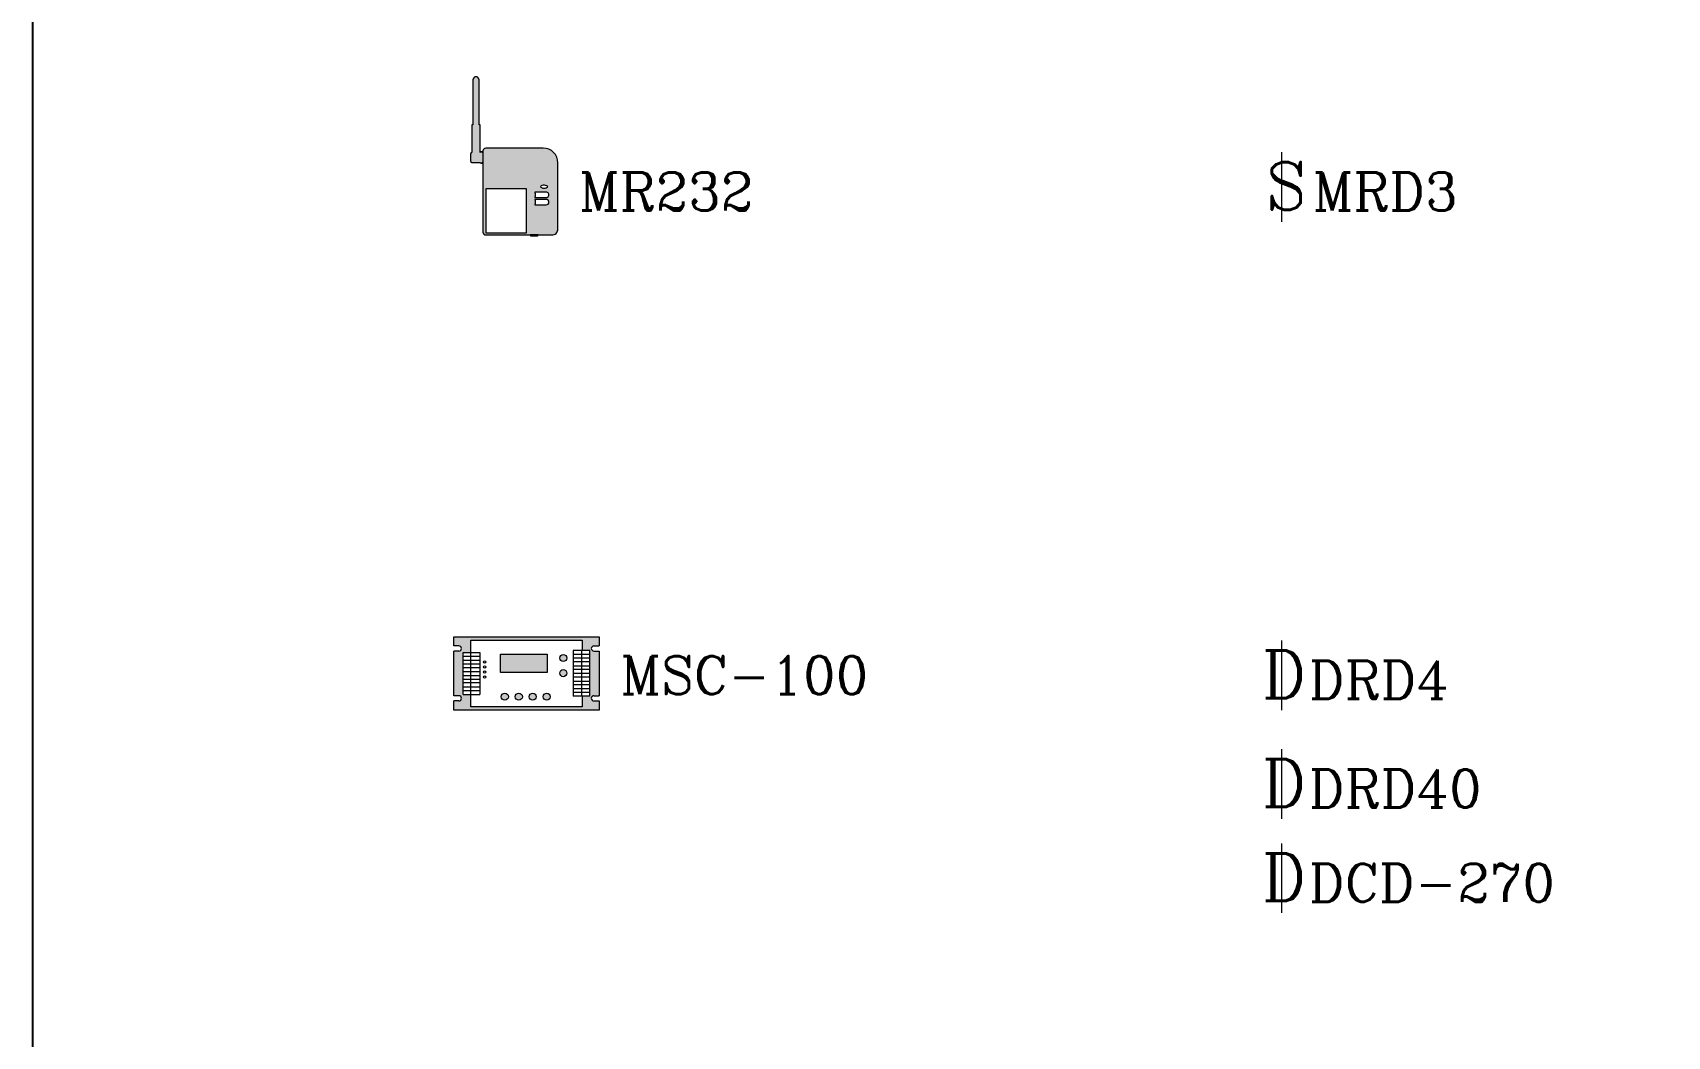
# Model space of a CAD drawing. Header units: inches. Extents: x -13775 to 9910, y -4933 to 5507.
# Drawn here: x -1440.3 to -1279.2, y -290.5 to -191.6 of the extents above; entities that cross this region are included whole.
import ezdxf

# ---------------------------------------------------------------- set-up
doc = ezdxf.new("R2010")
doc.units = ezdxf.units.IN
doc.header["$LTSCALE"] = 48
doc.header["$MEASUREMENT"] = 0
doc.layers.add('Boxes', color=7, linetype='Continuous')
doc.layers.add('WATTSTOPPER', color=160, linetype='Continuous', lineweight=0)

# ---------------------------------------------------------------- blocks, each defined once
blk = doc.blocks.new('DRD40')
blk.add_line((0, 6.86), (0, 0))
at = {"attachment_point": 1}
for s, insert, char_height, width in [('{\\Fcomplex|c0;D}', (-1.93, 5.87), 4.6875, 13.3161), ('{\\Fcomplex|c0;DRD40}', (2.7, 4.85), 3.75, 10.6529)]:
    blk.add_mtext(s, dxfattribs=dict(at, insert=insert, char_height=char_height, width=width))
at = {"flags": 1}
blk.add_attdef('WATTSTOPPER', (0.21, -0.14), '', height=0.001, dxfattribs=at)
blk = doc.blocks.new('DCD-270')
blk.add_line((0, 6.86), (0, 0))
at = {"attachment_point": 1}
for s, insert, char_height, width in [('{\\Fcomplex|c0;D}', (-1.93, 5.87), 4.6875, 13.3161), ('{\\Fcomplex|c0;DCD-270}', (2.7, 4.85), 3.75, 10.6529)]:
    blk.add_mtext(s, dxfattribs=dict(at, insert=insert, char_height=char_height, width=width))
at = {"flags": 1}
blk.add_attdef('WATTSTOPPER', (0.21, -0.14), '', height=0.001, dxfattribs=at)
blk = doc.blocks.new('MRD3')
blk.add_line((0.01, 6.86), (0.01, 0))
at = {"attachment_point": 1}
for s, insert, char_height, width in [('{\\Fcomplex.shx|c0;S}', (-1.53, 5.87), 4.6875, 13.3161), ('{\\Fcomplex|c0;MRD3}', (3.08, 4.85), 3.75, 10.6529)]:
    blk.add_mtext(s, dxfattribs=dict(at, insert=insert, char_height=char_height, width=width))
blk = doc.blocks.new('DRD4')
blk.add_line((0, 6.86), (0, 0))
at = {"attachment_point": 1}
for s, insert, char_height, width in [('{\\Fcomplex|c0;D}', (-1.93, 5.87), 4.6875, 13.3161), ('{\\Fcomplex|c0;DRD4}', (2.7, 4.85), 3.75, 10.6529)]:
    blk.add_mtext(s, dxfattribs=dict(at, insert=insert, char_height=char_height, width=width))
at = {"flags": 1}
blk.add_attdef('WATTSTOPPER', (0.21, -0.14), '', height=0.001, dxfattribs=at)
blk = doc.blocks.new('MR232')
h = blk.add_hatch(color=256)
h.paths.add_polyline_path([(1.1, -1.28), (0.42, -1.28), (0.42, -1.43), (1.1, -1.43)])
h.paths.add_polyline_path([(-4.57, 9.56), (-4.66, 9.56), (-4.66, 13.97, 1), (-5.29, 13.97), (-5.29, 9.56), (-5.38, 9.56), (-5.38, 6.82, 0.506548), (-5.49, 6.73), (-5.49, 5.92, 0.414214), (-5.4, 5.83), (-4.51, 5.83, 0.852606), (-4.35, 5.83), (-4.28, 5.83), (-4.28, 6.83), (-4.35, 6.83, 0.852606), (-4.51, 6.82), (-4.57, 6.82)])
edge = h.paths.add_edge_path()
edge.add_arc((1.66, 5.81), 1.44, 0.0198, 90)
edge.add_line((1.66, 7.24), (-4.01, 7.24))
edge.add_arc((-4.01, 6.97), 0.271, 90.4352, 179.5619)
edge.add_line((-4.28, 6.98), (-4.28, 6.83))
edge.add_line((-4.28, 6.83), (-4.28, 5.83))
edge.add_line((-4.28, 5.83), (-4.28, -1.03))
edge.add_ellipse((-4.01, -1.03), major_axis=(0.251, 0.1), ratio=0.995592, start_angle=158.2865, end_angle=248.1953)
edge.add_line((-4.01, -1.3), (0.34, -1.3))
edge.add_line((0.34, -1.3), (0.34, -1.28))
edge.add_line((0.34, -1.28), (1.18, -1.28))
edge.add_line((1.18, -1.28), (1.18, -1.3))
edge.add_line((1.18, -1.3), (2.51, -1.3))
edge.add_arc((2.55, -0.76), 0.541, 265.4163, 269.8555)
edge.add_line((2.55, -1.3), (2.55, -1.3))
edge.add_arc((2.55, -0.76), 0.541, 270, 360)
edge.add_line((3.1, -0.76), (3.1, 5.81))
h.paths.add_polyline_path([(0, 3.24), (0, -1.09), (-4.01, -1.09), (-4.01, 3.24)], flags=16)
h.paths.add_polyline_path([(0.83, 2.87, -0.440707), (0.87, 2.91), (1.95, 2.91, -1.000788), (1.95, 2.38), (0.87, 2.38, -0.414214), (0.83, 2.42), (0.83, 2.47), (0.87, 2.47, -0.00193), (0.87, 2.47), (0.9, 2.47), (0.9, 2.82), (0.83, 2.82)], flags=16)
h.paths.add_polyline_path([(1.4, 3.46), (1.45, 3.52), (1.53, 3.56), (1.65, 3.59), (1.77, 3.6), (1.88, 3.58), (2.01, 3.54), (2.07, 3.5), (2.1, 3.45), (2.05, 3.39), (1.96, 3.35), (1.85, 3.32), (1.73, 3.31), (1.61, 3.32), (1.49, 3.36), (1.43, 3.41)], flags=16)
h.paths.add_polyline_path([(0.87, 2.2), (1.95, 2.2, -1), (1.95, 1.66), (0.87, 1.66, -0.414214), (0.83, 1.7), (0.83, 1.75), (0.87, 1.75, -0.00193), (0.87, 1.75), (0.9, 1.75), (0.9, 2.11), (0.83, 2.11), (0.83, 2.15, -0.440707)], flags=16)
for p, q in [((-5.29, 13.97), (-5.29, 9.56)), ((-4.66, 9.56), (-4.66, 13.97)), ((-5.38, 9.56), (-5.38, 6.82)), ((-5.29, 9.56), (-5.38, 9.56)), ((-4.57, 9.56), (-4.66, 9.56)), ((-4.57, 6.82), (-4.57, 9.56)), ((-5.49, 5.92), (-5.49, 6.73)), ((-5.4, 6.82), (-5.38, 6.82)), ((-4.51, 6.82), (-4.57, 6.82)), ((-4.28, 6.83), (-4.35, 6.83)), ((-4.28, 6.98), (-4.28, 6.83)), ((-4.28, 6.83), (-4.28, 5.83)), ((1.66, 7.24), (-4.01, 7.24)), ((-5.4, 5.83), (-4.51, 5.83)), ((-4.28, 5.83), (-4.35, 5.83)), ((-4.28, 5.83), (-4.28, -1.03)), ((3.1, -0.76), (3.1, 5.81)), ((1.45, 3.52), (1.4, 3.46)), ((1.4, 3.46), (1.43, 3.41)), ((1.43, 3.41), (1.49, 3.36)), ((1.53, 3.56), (1.45, 3.52)), ((1.49, 3.36), (1.61, 3.32)), ((1.65, 3.59), (1.53, 3.56)), ((1.61, 3.32), (1.73, 3.31)), ((1.77, 3.6), (1.65, 3.59)), ((1.73, 3.31), (1.85, 3.32)), ((1.88, 3.58), (1.77, 3.6)), ((1.85, 3.32), (1.96, 3.35)), ((2.01, 3.54), (1.88, 3.58)), ((1.96, 3.35), (2.05, 3.39)), ((2.07, 3.5), (2.01, 3.54)), ((2.05, 3.39), (2.08, 3.43)), ((2.1, 3.45), (2.07, 3.5)), ((2.08, 3.43), (2.1, 3.45)), ((0.83, 2.87), (0.83, 2.82)), ((0.9, 2.82), (0.83, 2.82)), ((0.83, 2.47), (0.9, 2.47)), ((0.83, 2.47), (0.83, 2.42)), ((0.83, 2.15), (0.83, 2.11)), ((0.9, 2.11), (0.83, 2.11)), ((0.83, 1.75), (0.9, 1.75)), ((0.83, 1.75), (0.83, 1.7)), ((1.95, 2.91), (0.87, 2.91)), ((0.87, 2.38), (1.95, 2.38)), ((1.95, 2.2), (0.87, 2.2)), ((0.87, 1.66), (1.95, 1.66)), ((0.9, 2.47), (0.9, 2.82)), ((0.9, 1.75), (0.9, 2.11)), ((-4.01, -1.3), (0.34, -1.3)), ((-0.4, -1.3), (0.34, -1.3)), ((1.18, -1.3), (2.56, -1.3)), ((1.18, -1.3), (2.55, -1.3))]:
    blk.add_line(p, q)
at = {"linetype": 'Continuous', "lineweight": 15}
for p, q in [((0, 3.24), (-4.01, 3.24)), ((-4.01, 3.24), (-4.01, -1.09)), ((0, -1.09), (0, 3.24)), ((-4.01, -1.09), (0, -1.09)), ((0.34, -1.3), (0.34, -1.28)), ((0.34, -1.28), (1.18, -1.28)), ((1.16, -1.28), (0.36, -1.28)), ((0.42, -1.43), (0.42, -1.28)), ((1.1, -1.43), (0.42, -1.43)), ((1.1, -1.28), (1.1, -1.43)), ((1.18, -1.28), (1.18, -1.3))]:
    blk.add_line(p, q, dxfattribs=at)
for centre, radius, start, end in [((-4.97, 13.97), 0.314, 0, 180), ((-5.4, 6.73), 0.0898, 90, 180), ((-4.43, 6.81), 0.0854, 12.1532, 173.9577), ((-4.01, 6.97), 0.271, 89.5648, 180.4381), ((1.66, 5.81), 1.44, 359.9802, 90), ((-5.4, 5.92), 0.0898, 180, 270), ((-4.43, 5.84), 0.0854, 186.0423, 347.8468), ((0.87, 2.87), 0.043, 87.4309, 182.5647), ((0.87, 2.42), 0.0449, 180, 270), ((0.87, 2.15), 0.043, 87.4309, 182.5647), ((0.87, 1.7), 0.0449, 180, 270), ((0.87, 2.42), 0.0449, 89.7788, 90.2212), ((0.87, 1.7), 0.0449, 89.7788, 90.2212), ((1.95, 2.64), 0.27, 269.9097, 90), ((1.95, 1.93), 0.27, 270, 90), ((2.55, -0.76), 0.541, 265.4163, 0)]:
    blk.add_arc(centre, radius, start, end)
blk.add_ellipse((-4.01, -1.03), major_axis=(0.251, 0.1), ratio=0.995592, start_param=2.762621, end_param=4.331825)
at = {"insert": (5.17, 4.86), "char_height": 3.75, "width": 10.6529, "attachment_point": 1}
blk.add_mtext('{\\Fcomplex|c0;MR232}', dxfattribs=at)
blk = doc.blocks.new('MSC-100')
h = blk.add_hatch(color=256)
h.paths.add_polyline_path([(-7.17, 7.22), (-7.17, 6.32), (-6.65, 6.32, -1), (-6.65, 5.82), (-7.17, 5.82), (-7.17, 1.41), (-6.65, 1.41, -1), (-6.65, 0.9), (-7.17, 0.9), (-7.17, 0), (7.17, 0), (7.17, 0.9), (6.65, 0.9, -1), (6.65, 1.41), (7.17, 1.41), (7.17, 5.82), (6.65, 5.82, -1), (6.65, 6.32), (7.17, 6.32), (7.17, 7.22)])
h.paths.add_polyline_path([(-5.48, 6.9), (5.48, 6.9), (5.48, 5.86), (6.24, 5.86), (6.24, 4.36), (6.24, 2.86), (6.24, 1.36), (5.48, 1.36), (5.48, 0.32), (-5.48, 0.32), (-5.48, 1.55), (-6.24, 1.55), (-6.24, 2.67), (-6.24, 4.17), (-6.24, 5.67), (-5.48, 5.67)], flags=16)
h.paths.add_polyline_path([(-2.55, 5.52), (2.06, 5.52), (2.06, 3.71), (-2.55, 3.71)], flags=0)
h.paths.add_polyline_path([(-1.78, 1.32, -1), (-2.48, 1.32, -1)], flags=0)
h.paths.add_polyline_path([(-0.41, 1.32, -1), (-1.1, 1.32, -1)], flags=0)
h.paths.add_polyline_path([(0.97, 1.32, -1), (0.28, 1.32, -1)], flags=0)
h.paths.add_polyline_path([(2.35, 1.32, -1), (1.65, 1.32, -1)], flags=0)
h.paths.add_polyline_path([(3.98, 5.13, -1), (3.29, 5.13, -1)], flags=0)
h.paths.add_polyline_path([(3.98, 3.64, -1), (3.29, 3.64, -1)], flags=0)
for p, q in [((-7.17, 6.32), (-7.17, 7.22)), ((-7.17, 7.22), (7.17, 7.22)), ((-5.48, 5.67), (-5.48, 6.9)), ((-5.48, 6.9), (5.48, 6.9)), ((5.48, 6.9), (5.48, 5.86)), ((7.17, 7.22), (7.17, 6.32)), ((-6.65, 6.32), (-7.17, 6.32)), ((-6.65, 5.82), (-7.17, 5.82)), ((-7.17, 1.41), (-7.17, 5.82)), ((-6.24, 4.17), (-6.24, 5.67)), ((-6.24, 5.67), (-4.6, 5.67)), ((-6.24, 5.3), (-4.6, 5.3)), ((-6.24, 4.92), (-4.6, 4.92)), ((-5.47, 4.17), (-5.47, 5.67)), ((-4.6, 5.67), (-4.6, 4.17)), ((-2.55, 5.52), (2.06, 5.52)), ((-2.55, 3.71), (-2.55, 5.52)), ((2.06, 5.52), (2.06, 3.71)), ((4.6, 5.86), (4.6, 4.36)), ((6.24, 5.86), (4.6, 5.86)), ((6.24, 5.49), (4.6, 5.49)), ((6.24, 5.11), (4.6, 5.11)), ((5.47, 4.36), (5.47, 5.86)), ((6.24, 4.36), (6.24, 5.86)), ((6.65, 6.32), (7.17, 6.32)), ((6.65, 5.82), (7.17, 5.82)), ((7.17, 5.82), (7.17, 1.41)), ((-6.24, 4.55), (-4.6, 4.55)), ((-6.24, 2.67), (-6.24, 4.17)), ((-4.6, 4.17), (-6.24, 4.17)), ((-6.24, 3.8), (-4.6, 3.8)), ((-6.24, 3.42), (-4.6, 3.42)), ((-5.47, 2.67), (-5.47, 4.17)), ((-4.6, 4.17), (-4.6, 2.67)), ((2.06, 3.71), (-2.55, 3.71)), ((6.24, 4.74), (4.6, 4.74)), ((4.6, 4.36), (6.24, 4.36)), ((4.6, 4.36), (4.6, 2.86)), ((6.24, 3.99), (4.6, 3.99)), ((6.24, 3.61), (4.6, 3.61)), ((6.24, 3.24), (4.6, 3.24)), ((5.47, 2.86), (5.47, 4.36)), ((6.24, 2.86), (6.24, 4.36)), ((-6.24, 3.05), (-4.6, 3.05)), ((-6.24, 1.55), (-6.24, 2.67)), ((-4.6, 2.67), (-6.24, 2.67)), ((-6.24, 2.3), (-4.6, 2.3)), ((-6.24, 1.92), (-4.6, 1.92)), ((-5.47, 1.55), (-5.47, 2.67)), ((-4.6, 2.67), (-4.6, 1.55)), ((4.6, 2.86), (4.6, 1.36)), ((4.6, 2.86), (6.24, 2.86)), ((6.24, 2.49), (4.6, 2.49)), ((6.24, 2.11), (4.6, 2.11)), ((6.24, 1.74), (4.6, 1.74)), ((5.47, 1.36), (5.47, 2.86)), ((6.24, 1.36), (6.24, 2.86)), ((-6.65, 1.41), (-7.17, 1.41)), ((-6.65, 0.9), (-7.17, 0.9)), ((-7.17, 0), (-7.17, 0.9)), ((7.17, 0), (-7.17, 0)), ((-6.24, 1.55), (-4.6, 1.55)), ((-5.48, 0.32), (-5.48, 1.55)), ((5.48, 0.32), (-5.48, 0.32)), ((6.24, 1.36), (4.6, 1.36)), ((5.48, 1.36), (5.48, 0.32)), ((6.65, 1.41), (7.17, 1.41)), ((6.65, 0.9), (7.17, 0.9)), ((7.17, 0.9), (7.17, 0))]:
    blk.add_line(p, q)
for centre, radius in [((-4.12, 4.74), 0.125), ((3.63, 5.13), 0.347), ((-4.12, 4.25), 0.125), ((-4.12, 3.75), 0.125), ((-4.12, 3.26), 0.125), ((3.63, 3.64), 0.347), ((-2.13, 1.32), 0.347), ((-0.75, 1.32), 0.347), ((0.62, 1.32), 0.347), ((2, 1.32), 0.347)]:
    blk.add_circle(centre, radius)
for centre, start, end in [((-6.65, 6.07), 270, 90), ((6.65, 6.07), 90, 270), ((-6.65, 1.16), 270, 90), ((6.65, 1.16), 90, 270)]:
    blk.add_arc(centre, 0.253, start, end)
at = {"insert": (9.26, 5.32), "char_height": 3.75, "width": 10.6529, "attachment_point": 1}
blk.add_mtext('{\\Fcomplex|c0;MSC-100}', dxfattribs=at)

msp = doc.modelspace()

# ---------------------------------------------------------------- linework, layer by layer
at = {"layer": 'Boxes'}
msp.add_lwpolyline([(-1440.31, -27.53), (-912.13, -27.53), (-912.13, -406.79), (-1440.31, -406.79)], close=True, dxfattribs=at)

# ---------------------------------------------------------------- block references
at = {"layer": 'WATTSTOPPER'}
for name, p in [('MR232', (-1391.65, -210.27)), ('MRD3', (-1317.24, -210.27)), ('MSC-100', (-1391.65, -258.39)), ('DRD4', (-1317.24, -258.39)), ('DRD40', (-1317.24, -269.09)), ('DCD-270', (-1317.24, -278.38))]:
    msp.add_blockref(name, p, dxfattribs=at)

doc.saveas('drawing.dxf')
